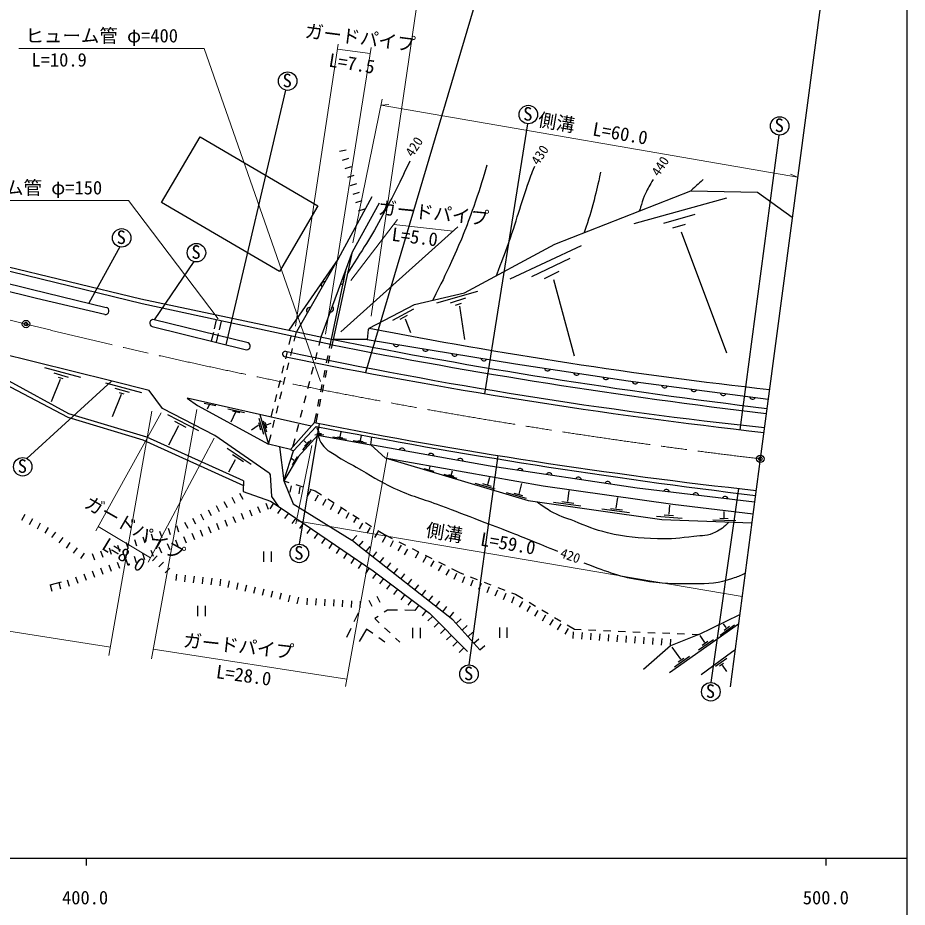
# Model space of a CAD drawing. Units: millimetres at full size, sheet at 1:1000; details may follow other scales. Extents: x 39400 to 680000, y 20000 to 380000.
# Drawn here: x 458744 to 579000, y 198357 to 318621 of the extents above; entities that cross this region are included whole.
import ezdxf
from ezdxf.enums import TextEntityAlignment as Align

# ---------------------------------------------------------------- set-up
doc = ezdxf.new("R2010")
doc.units = ezdxf.units.MM
doc.header["$LTSCALE"] = 1000
doc.header["$PDMODE"] = 32
doc.header["$PDSIZE"] = 500
doc.linetypes.add('CHAIN', pattern=[18.5, 12, -1.5, 3.5, -1.5])
for name, color, linetype, lineweight in [('M-BGD', 7, 'Continuous', 25), ('M-BMK', 2, 'CHAIN', 13), ('M-BMK-SRVR', 3, 'Continuous', 25), ('M-STR-HTXT', 7, 'Continuous', 13), ('M-STR-STR1', 1, 'Continuous', 25), ('M-STR-STRC', 7, 'Continuous', 25), ('M-TTL-BAND', 7, 'Continuous', 25)]:
    doc.layers.add(name, color=color, linetype=linetype, lineweight=lineweight)
doc.layers.add('M-OTRS', color=6, linetype='Continuous')
doc.styles.add('ＭＳ ゴシック', font='')
doc.styles.get('ＭＳ ゴシック').set_extended_font_data('MS Gothic')

msp = doc.modelspace()

# ---------------------------------------------------------------- linework, layer by layer
at = {"layer": 'M-BGD'}
for p, q in [((461295, 280658), (329378, 312926)), ((329768, 313857), (460567, 281945)), ((486931, 274405), (494994, 308828)), ((521885, 267796), (527693, 304288)), ((478184, 293664), (483381, 302542)), ((483381, 302542), (499325, 293209)), ((556405, 262926), (561706, 302750)), ((503139, 300742), (502263, 300534)), ((503476, 299591), (502618, 299321)), ((503837, 298447), (502979, 298176)), ((504198, 297302), (503340, 297032)), ((504559, 296158), (503700, 295887)), ((504919, 295013), (504061, 294743)), ((531349, 288002), (549728, 295229)), ((549728, 295229), (558776, 295032)), ((558776, 295032), (563465, 291665)), ((494128, 284331), (478184, 293664)), ((506635, 294415), (502052, 286040)), ((503984, 286975), (507636, 293599)), ((505280, 293869), (504422, 293598)), ((542065, 290795), (554625, 294271)), ((499325, 293209), (494128, 284331)), ((505641, 292724), (504782, 292454)), ((546094, 290835), (550320, 292059)), ((475549, 279922), (434657, 289919)), ((435050, 290343), (475391, 280630)), ((547318, 290203), (549016, 290716)), ((548424, 289690), (554585, 273299)), ((472531, 287635), (468341, 280033)), ((519131, 281452), (531349, 288002)), ((525300, 283321), (534976, 287823)), ((499770, 275459), (503984, 286975)), ((501413, 275114), (503984, 286975)), ((482528, 285663), (477166, 277796)), ((502052, 286040), (496445, 276164)), ((502052, 286040), (497207, 279010)), ((528262, 283637), (533436, 286125)), ((471325, 269524), (411125, 284400)), ((501148, 275167), (503124, 284625)), ((529960, 283361), (531935, 284348)), ((531184, 283242), (533949, 272934)), ((460567, 281945), (470682, 279458)), ((512393, 279864), (519131, 281452)), ((515417, 280065), (520964, 281662)), ((470510, 278483), (461295, 280658)), ((475391, 280630), (501148, 275167)), ((517243, 280100), (519332, 280732)), ((501042, 274426), (475549, 279922)), ((506258, 276671), (512393, 279864)), ((509432, 277713), (512293, 279257)), ((517945, 279784), (518717, 280030)), ((518489, 279626), (519121, 275115)), ((497207, 279010), (495373, 276392)), ((510450, 277853), (511433, 278397)), ((511117, 277906), (511836, 276045)), ((476920, 276883), (489682, 273724)), ((489892, 274689), (477166, 277796)), ((485576, 277760), (485299, 276576)), ((486222, 277621), (485951, 276425)), ((506258, 276671), (506117, 276495)), ((485185, 276089), (484909, 274905)), ((485841, 275937), (485570, 274742)), ((495453, 274462), (495729, 275571)), ((506117, 276495), (505960, 275126)), ((500899, 273936), (501148, 275167)), ((501158, 273884), (501413, 275114)), ((505960, 275126), (501413, 275114)), ((494970, 272522), (495212, 273492)), ((500503, 271975), (500701, 272955)), ((500751, 271926), (500954, 272905)), ((462378, 271328), (467235, 270018)), ((463607, 270603), (465573, 270029)), ((494487, 270581), (494729, 271551)), ((500107, 270015), (500305, 270995)), ((500344, 269968), (500547, 270947)), ((465647, 265048), (457579, 269471)), ((459986, 259036), (471423, 269499)), ((464473, 269725), (463268, 266706)), ((464192, 270018), (464836, 269842)), ((476498, 268203), (471325, 269524)), ((494005, 268640), (494246, 269610)), ((456877, 269178), (465492, 264606)), ((470615, 269278), (475471, 267967)), ((471843, 268552), (473809, 267979)), ((478324, 265798), (476498, 268203)), ((499711, 268055), (499909, 269035)), ((499937, 268010), (500141, 268989)), ((472709, 267674), (471504, 264655)), ((472429, 267967), (473072, 267792)), ((498428, 263391), (481635, 267196)), ((481635, 267196), (483057, 266208)), ((493522, 266699), (493763, 267670)), ((499314, 266094), (499512, 267074)), ((499530, 266052), (499734, 267031)), ((485398, 262147), (478324, 265798)), ((483057, 266208), (492661, 260982)), ((483956, 266528), (485509, 266178)), ((484600, 266295), (484358, 265710)), ((465492, 264606), (475663, 261568)), ((476200, 261894), (465647, 265048)), ((478990, 264980), (483179, 262803)), ((487133, 265758), (489419, 265251)), ((488165, 265277), (487541, 263943)), ((487762, 265481), (488782, 265230)), ((491471, 264967), (492661, 260982)), ((493004, 264620), (493280, 265729)), ((498867, 263883), (499116, 265114)), ((499071, 263842), (499327, 265072)), ((480464, 263435), (479142, 260826)), ((479937, 264079), (481447, 263271)), ((491239, 263473), (490365, 262880)), ((491275, 263889), (491582, 262885)), ((491338, 264498), (491946, 262324)), ((491920, 264123), (492383, 262625)), ((492206, 263879), (492383, 263192)), ((492393, 263598), (493018, 263811)), ((498867, 263883), (495620, 260247)), ((496849, 247436), (499558, 263747)), ((496007, 260054), (499094, 263360)), ((499299, 262189), (496651, 259272)), ((498907, 262232), (500103, 262284)), ((499172, 262403), (499786, 262424)), ((499521, 262497), (499188, 263178)), ((499299, 262189), (506462, 260897)), ((502345, 261956), (502485, 262616)), ((475663, 261568), (489241, 255401)), ((489265, 256013), (476200, 261894)), ((492735, 257056), (485398, 262147)), ((495620, 260247), (492661, 260982)), ((497283, 260222), (498469, 261533)), ((497751, 261127), (497455, 261423)), ((498079, 261319), (497507, 260711)), ((501362, 261945), (503172, 261639)), ((501986, 261951), (502704, 261826)), ((504097, 261452), (505907, 261145)), ((504722, 261457), (505439, 261332)), ((505080, 261463), (505221, 262123)), ((487044, 260431), (490309, 258278)), ((494139, 260615), (494703, 256025)), ((494703, 256025), (496007, 260054)), ((495620, 260247), (496007, 260054)), ((506462, 260897), (508424, 259141)), ((488155, 258863), (487254, 257189)), ((487757, 259565), (489244, 258605)), ((496651, 259272), (494703, 256025)), ((496082, 258776), (495744, 259021)), ((496508, 259275), (495822, 258168)), ((508424, 259141), (529782, 255356)), ((508424, 259141), (527771, 253341)), ((519757, 231130), (523674, 259436)), ((513661, 257692), (514979, 257317)), ((514398, 257570), (514512, 257966)), ((517343, 256751), (517501, 257373)), ((492735, 257056), (492858, 256828)), ((492858, 256828), (493051, 253897)), ((516326, 256920), (518120, 256374)), ((516996, 256858), (517688, 256645)), ((522300, 255502), (522560, 256514)), ((489265, 256013), (489207, 254551)), ((494703, 256025), (495967, 252922)), ((494703, 256025), (495398, 255800)), ((495588, 254468), (495753, 255353)), ((496349, 255492), (497300, 255184)), ((496768, 254249), (496933, 255133)), ((520551, 255707), (523251, 254935)), ((521579, 255637), (522744, 255280)), ((526546, 254229), (526911, 255653)), ((529782, 255356), (547318, 252868)), ((552478, 228736), (556226, 254974)), ((487674, 253782), (488094, 252986)), ((488735, 254343), (489155, 253547)), ((489207, 254551), (492913, 253266)), ((493051, 253897), (493937, 252592)), ((497908, 253921), (498353, 254703)), ((498252, 254876), (498947, 254651)), ((498947, 254651), (499825, 254096)), ((498951, 253328), (499396, 254110)), ((524798, 254434), (527497, 253662)), ((525825, 254364), (526990, 254007)), ((533094, 253222), (533313, 254689)), ((539658, 252297), (539876, 253764)), ((485551, 252662), (485972, 251866)), ((486613, 253222), (487033, 252426)), ((492272, 253005), (492613, 252171)), ((493337, 252987), (492842, 252235)), ((492913, 253266), (494492, 252226)), ((495967, 252922), (503919, 248000)), ((499994, 252734), (500439, 253517)), ((500670, 253562), (501515, 253028)), ((501037, 252141), (501482, 252923)), ((527771, 253341), (545810, 250799)), ((531159, 253137), (534881, 252645)), ((532306, 253215), (533921, 253004)), ((546805, 251481), (546883, 252729)), ((547318, 252868), (558151, 251526)), ((459688, 251443), (459253, 250655)), ((483429, 251541), (483849, 250745)), ((484490, 252102), (484910, 251306)), ((488940, 251643), (489280, 250810)), ((490051, 252097), (490391, 251264)), ((491161, 252551), (491502, 251717)), ((494340, 252327), (493845, 251575)), ((494492, 252226), (506802, 243853)), ((495333, 251654), (494827, 250910)), ((502080, 251548), (502525, 252330)), ((502361, 252494), (503206, 251960)), ((503123, 250954), (503568, 251736)), ((504052, 251426), (504897, 250892)), ((537723, 252211), (541445, 251720)), ((538870, 252289), (540485, 252079)), ((546138, 251399), (547390, 251317)), ((554258, 251025), (554265, 251878)), ((460739, 250863), (460303, 250075)), ((461789, 250283), (461354, 249495)), ((481307, 250421), (481727, 249625)), ((482368, 250981), (482788, 250185)), ((485607, 250281), (485948, 249448)), ((486718, 250735), (487059, 249902)), ((487829, 251189), (488169, 250356)), ((496325, 250979), (495819, 250235)), ((497318, 250304), (496812, 249560)), ((504166, 250361), (504611, 251143)), ((504944, 249518), (505389, 250300)), ((505743, 250358), (506588, 249824)), ((545085, 251223), (548584, 250942)), ((545810, 250799), (557990, 250312)), ((552734, 250726), (555847, 250648)), ((553647, 250944), (554770, 250913)), ((462839, 249702), (462404, 248915)), ((463849, 249058), (463322, 248329)), ((477918, 249219), (478203, 248365)), ((479057, 249599), (479341, 248745)), ((480195, 249978), (480480, 249124)), ((483386, 249373), (483726, 248540)), ((484496, 249827), (484837, 248994)), ((498310, 249629), (497804, 248885)), ((499302, 248955), (498796, 248210)), ((505987, 248924), (506432, 249706)), ((507030, 248331), (507475, 249113)), ((507434, 249290), (508311, 248735)), ((464822, 248356), (464295, 247626)), ((474503, 248081), (474788, 247227)), ((475641, 248460), (475926, 247606)), ((476780, 248840), (477064, 247986)), ((480053, 248012), (480393, 247179)), ((481164, 248466), (481504, 247632)), ((482275, 248919), (482615, 248086)), ((500294, 248280), (499788, 247535)), ((503966, 247958), (504568, 248627)), ((504867, 247166), (505421, 247874)), ((508073, 247737), (508518, 248520)), ((508311, 248735), (509371, 248199)), ((509116, 247144), (509561, 247926)), ((510263, 247748), (511156, 247297)), ((465795, 247653), (465268, 246923)), ((466768, 246950), (466241, 246221)), ((469949, 246563), (470234, 245709)), ((471088, 246942), (471372, 246089)), ((472226, 247322), (472511, 246468)), ((473365, 247701), (473649, 246847)), ((476720, 246650), (477061, 245817)), ((477831, 247104), (478172, 246271)), ((478942, 247558), (479283, 246725)), ((501287, 247605), (500780, 246861)), ((502279, 246930), (501773, 246186)), ((505812, 246426), (506366, 247135)), ((510159, 246551), (510604, 247333)), ((511046, 245988), (511491, 246771)), ((512048, 246845), (512940, 246394)), ((467740, 246248), (467214, 245518)), ((468811, 246183), (469096, 245330)), ((473333, 245434), (473633, 244585)), ((474464, 245834), (474764, 244985)), ((475595, 246234), (475895, 245385)), ((477582, 245862), (476959, 245213)), ((491985, 246443), (491985, 245043)), ((493035, 245043), (493035, 246443)), ((503271, 246255), (502765, 245511)), ((504263, 245580), (503757, 244836)), ((506757, 245687), (507312, 246396)), ((507702, 244948), (508257, 245656)), ((512510, 245613), (512955, 246396)), ((513553, 245020), (513998, 245802)), ((513833, 245942), (514725, 245491)), ((469938, 244234), (470238, 243385)), ((471070, 244634), (471370, 243785)), ((472201, 245034), (472501, 244185)), ((478448, 245032), (477825, 244382)), ((479314, 244201), (478692, 243552)), ((505255, 244905), (504749, 244161)), ((506248, 244230), (505741, 243486)), ((508647, 244208), (509202, 244917)), ((509593, 243469), (510147, 244178)), ((514596, 244427), (515041, 245209)), ((515617, 245040), (516510, 244588)), ((515639, 243833), (516084, 244615)), ((517402, 244137), (518462, 243601)), ((466544, 243034), (466844, 242185)), ((467676, 243434), (467976, 242585)), ((468807, 243834), (469107, 242985)), ((480197, 243406), (480092, 242513)), ((481389, 243265), (481283, 242371)), ((482581, 243124), (482475, 242230)), ((483772, 242983), (483667, 242089)), ((507225, 243535), (506685, 242815)), ((506802, 243853), (514424, 238126)), ((510538, 242730), (511092, 243438)), ((516682, 243240), (517127, 244022)), ((517755, 242707), (518095, 243540)), ((518462, 243601), (518987, 243398)), ((518866, 242253), (519206, 243086)), ((519920, 243039), (520854, 242679)), ((463114, 241951), (464654, 242366)), ((463114, 241951), (463348, 241082)), ((464273, 242263), (464507, 241394)), ((465413, 242634), (465713, 241785)), ((484964, 242842), (484858, 241948)), ((486156, 242701), (486050, 241807)), ((487332, 242474), (487126, 241598)), ((488500, 242198), (488294, 241323)), ((489668, 241923), (489462, 241047)), ((508185, 242814), (507644, 242095)), ((509144, 242093), (508604, 241374)), ((511483, 241990), (512037, 242699)), ((512428, 241251), (512983, 241960)), ((519977, 241800), (520317, 242633)), ((521088, 241346), (521428, 242179)), ((521787, 242319), (522720, 241960)), ((490836, 241647), (490629, 240771)), ((492004, 241372), (491797, 240496)), ((493172, 241096), (492965, 240220)), ((494340, 240821), (494133, 239945)), ((495508, 240545), (495301, 239669)), ((510104, 241373), (509563, 240653)), ((511063, 240652), (510522, 239932)), ((513373, 240512), (513928, 241220)), ((522199, 240893), (522539, 241726)), ((523310, 240439), (523650, 241272)), ((523653, 241600), (524586, 241241)), ((524421, 239985), (524761, 240819)), ((525519, 240881), (526045, 240678)), ((526045, 240678), (527025, 240096)), ((496676, 240269), (496469, 239393)), ((497868, 240157), (497814, 239259)), ((499066, 240086), (499012, 239187)), ((500263, 240014), (500210, 239116)), ((501461, 239943), (501408, 239045)), ((502659, 239872), (502606, 238973)), ((503857, 239800), (503803, 238902)), ((505055, 239729), (505001, 238831)), ((506211, 239860), (506614, 239055)), ((507285, 240397), (507687, 239592)), ((512022, 239931), (511482, 239211)), ((514319, 239772), (514873, 240481)), ((515264, 239033), (515818, 239742)), ((525532, 239532), (525872, 240365)), ((526569, 238930), (527027, 239705)), ((527884, 239585), (528744, 239075)), ((483054, 239112), (483054, 237712)), ((484104, 237712), (484104, 239112)), ((504760, 238125), (504196, 236937)), ((508745, 238529), (508301, 238235)), ((510093, 238515), (508745, 238529)), ((512441, 238491), (511093, 238505)), ((512982, 239210), (512441, 238491)), ((513941, 238489), (513401, 237770)), ((514424, 238126), (519559, 232913)), ((516209, 238294), (516763, 239002)), ((517154, 237554), (517709, 238263)), ((527602, 238320), (528060, 239095)), ((528636, 237710), (529093, 238484)), ((529604, 238564), (530464, 238053)), ((507468, 237682), (507024, 237388)), ((507024, 237388), (507624, 236817)), ((514842, 237702), (514201, 237070)), ((518020, 236730), (518691, 237330)), ((529669, 237099), (530127, 237874)), ((530702, 236489), (531160, 237263)), ((531323, 237543), (532183, 237032)), ((550808, 235228), (556354, 237954)), ((503767, 236034), (503204, 234846)), ((505901, 235966), (504883, 234298)), ((506741, 235362), (505901, 235966)), ((508348, 236127), (509071, 235437)), ((512127, 236120), (512127, 234720)), ((513177, 234720), (513177, 236120)), ((515684, 236847), (515043, 236215)), ((516526, 235992), (515885, 235361)), ((518819, 235835), (519490, 236435)), ((523857, 236179), (523857, 234779)), ((524907, 234779), (524907, 236179)), ((531735, 235878), (532193, 236653)), ((532768, 235268), (533226, 236042)), ((533043, 236521), (534023, 235939)), ((534023, 235939), (534922, 235901)), ((535921, 235859), (536920, 235816)), ((537919, 235774), (538918, 235732)), ((556178, 236621), (546858, 230054)), ((555651, 236505), (553709, 235077)), ((554524, 236158), (554173, 236665)), ((554972, 236306), (554235, 235756)), ((508393, 234176), (507553, 234779)), ((509795, 234747), (510395, 234176)), ((517368, 235137), (516727, 234506)), ((519619, 234940), (520290, 235540)), ((520418, 234045), (521089, 234645)), ((533816, 234705), (533886, 235602)), ((535013, 234613), (535082, 235510)), ((536209, 234520), (536278, 235417)), ((537406, 234428), (537475, 235325)), ((538602, 234335), (538671, 235233)), ((539798, 234243), (539868, 235140)), ((539918, 235689), (540917, 235647)), ((540995, 234150), (541064, 235048)), ((541916, 235605), (542915, 235562)), ((542191, 234058), (542261, 234955)), ((543388, 233965), (543457, 234863)), ((543914, 235520), (544913, 235478)), ((544584, 233873), (544653, 234770)), ((545781, 233780), (545850, 234678)), ((545912, 235435), (546911, 235393)), ((550808, 235228), (546977, 233688)), ((546977, 233688), (547046, 234585)), ((547910, 235351), (548909, 235308)), ((549909, 235266), (550808, 235228)), ((552790, 234523), (550777, 233111)), ((551635, 234157), (551019, 235093)), ((518210, 234282), (517569, 233651)), ((519052, 233427), (518411, 232796)), ((521217, 233150), (521889, 233750)), ((546977, 233688), (543343, 230489)), ((548401, 231878), (547237, 233521)), ((552049, 234282), (551284, 233751)), ((549556, 232244), (547543, 230832)), ((555231, 232819), (551124, 229778)), ((555711, 233100), (555231, 232819)), ((548814, 232002), (548050, 231472)), ((553061, 230933), (554598, 232041)), ((553638, 231003), (554161, 231370)), ((553982, 231089), (554575, 230239))]:
    msp.add_line(p, q, dxfattribs=at)
for points in [[(505960, 275126), (526042, 271829), (541287, 269538), (560208, 267065)], [(558363, 253129), (542479, 255021), (522602, 258001), (506462, 260897), (506593, 261940)], [(521217, 233150), (517584, 237218), (504709, 247289), (503919, 248000)]]:
    msp.add_lwpolyline(points, dxfattribs=at)
for centre in [(495229, 310056), (527766, 305536), (561758, 303998), (472790, 288857), (482901, 286856), (459414, 257910), (496804, 246187), (519756, 229880), (552448, 227486)]:
    msp.add_circle(centre, 1250, dxfattribs=at)
for centre, radius, start, end in [((500178, 282504), 417, 76.6767, 224.15629), ((502410, 283012), 417, 266.15796, 53.63756), ((470577, 278973), 495, 262.19968, 77.83666), ((498204, 279026), 417, 76.6767, 224.15629), ((501035, 279256), 417, 266.15796, 53.63756), ((477051, 277337), 473, 75.90756, 253.95547), ((635297, 937113), 672930, 258.94465, 263.60805), ((489665, 274233), 510, 271.86991, 63.51406), ((652530, 1041928), 782310, 258.83455, 263.20355), ((653213, 1041952), 781719, 258.78294, 263.15473), ((509926, 274593), 417, 186.93608, 334.41567), ((494903, 273157), 369, 81.61011, 248.84079), ((629419, 908921), 649470, 258.05137, 263.83728), ((513873, 273945), 417, 186.93608, 334.41567), ((517820, 273297), 417, 186.93608, 334.41567), ((641081, 987917), 729919, 258.43674, 263.59159), ((521767, 272649), 417, 186.93608, 334.41567), ((530362, 271298), 417, 187.71492, 335.19451), ((534318, 270703), 417, 187.71492, 335.19451), ((538273, 270109), 417, 187.71492, 335.19451), ((542229, 269533), 417, 188.81413, 336.29372), ((546195, 269014), 417, 188.81413, 336.29372), ((550162, 268496), 417, 188.81413, 336.29372), ((554128, 267977), 417, 188.81413, 336.29372), ((558094, 267459), 417, 188.81413, 336.29372), ((635764, 956144), 705668, 258.81395, 263.71999), ((658442, 1084553), 836511, 259.01848, 263.13701), ((510677, 260022), 417, 6.08702, 153.56661), ((514614, 259316), 417, 6.08702, 153.56661), ((518551, 258609), 417, 6.08702, 153.56661), ((526635, 257278), 417, 7.7347, 155.21429), ((530591, 256685), 417, 7.7347, 155.21429), ((534546, 256092), 417, 7.7347, 155.21429), ((538502, 255499), 417, 7.7347, 155.21429), ((546434, 254433), 417, 9.4684, 156.94799), ((550405, 253960), 417, 9.4684, 156.94799), ((554377, 253487), 417, 9.4684, 156.94799)]:
    msp.add_arc(centre, radius, start, end, dxfattribs=at)
for points, knots in [([(511743, 299245), (510246, 296031), (509801, 295136), (508425, 292570), (506612, 289191), (505876, 288093), (503372, 284152)], [0, 0, 0, 0, 1, 1, 1, 2, 2, 2, 2]), ([(522159, 298692), (521380, 296003), (521140, 295253), (520382, 293084), (519350, 290131), (518674, 288507), (517381, 285659), (516444, 283597), (516112, 282906), (514851, 280443)], [0, 0, 0, 0, 1, 1, 1, 2, 2, 2, 3, 3, 3, 3]), ([(523460, 283773), (524286, 285910), (524490, 286480), (525122, 288226), (526384, 291712), (526817, 293761), (528123, 297231), (528321, 297756), (528381, 297931), (528637, 298573)], [0, 0, 0, 0, 1, 1, 1, 2, 2, 2, 3, 3, 3, 3]), ([(537523, 297744), (537148, 295926), (537037, 295423), (536654, 293952), (536203, 292220), (536006, 291645), (535328, 289566)], [0, 0, 0, 0, 1, 1, 1, 2, 2, 2, 2]), ([(544672, 296757), (544129, 295914), (543959, 295633), (543605, 294861), (543201, 293979), (542807, 292508), (542807, 292508), (542807, 292508), (542887, 292742), (542887, 292742)], [0, 0, 0, 0, 1, 1, 1, 2, 2, 2, 3, 3, 3, 3]), ([(499299, 262189), (499548, 261497), (499680, 261193), (500101, 260672), (500603, 260050), (501087, 259906), (501751, 259461), (502784, 258767), (503426, 258480), (504507, 257863), (506477, 256740), (507528, 256004), (509580, 255037), (511962, 253914), (513435, 253616), (515899, 252685), (518014, 251886), (519193, 251421), (521305, 250614), (522923, 249995), (523834, 249663), (525448, 249034), (527919, 248071), (528701, 247738), (531739, 246480)], [0, 0, 0, 0, 1, 1, 1, 2, 2, 2, 3, 3, 3, 4, 4, 4, 5, 5, 5, 6, 6, 6, 7, 7, 7, 8, 8, 8, 8]), ([(554896, 250436), (554206, 249738), (553868, 249453), (553068, 249050), (552033, 248528), (551306, 248622), (550154, 248488), (548243, 248265), (547162, 248114), (545239, 248172), (542575, 248252), (541061, 248380), (538464, 248979), (536666, 249394), (535721, 249862), (534005, 250542), (532717, 251052), (531931, 251219), (530740, 251928), (530001, 252368), (529720, 252553), (528928, 253178)], [0, 0, 0, 0, 1, 1, 1, 2, 2, 2, 3, 3, 3, 4, 4, 4, 5, 5, 5, 6, 6, 6, 7, 7, 7, 7]), ([(535284, 244936), (538814, 243594), (540031, 243073), (543229, 242557), (545888, 242127), (547417, 242097), (550110, 242118), (552208, 242134), (553448, 242168), (555429, 242855), (556090, 243085), (556364, 243164), (557092, 243525)], [0, 0, 0, 0, 1, 1, 1, 2, 2, 2, 3, 3, 3, 4, 4, 4, 4])]:
    msp.add_open_spline(points, degree=3, knots=knots, dxfattribs=at)
msp.add_open_spline([(551425, 296757), (550576, 295993), (550576, 295993), (549728, 295229)], degree=3, dxfattribs=at)
at = {"layer": 'M-BMK'}
msp.add_line((363031, 300845), (459857, 277212), dxfattribs=at)
msp.add_arc((654690, 1058884), 805588, 256.00414, 263.18807, dxfattribs=at)
at = {"layer": 'M-BMK-SRVR'}
for p, q in [((567627, 323105), (559138, 258984)), ((559138, 258984), (555056, 228147))]:
    msp.add_line(p, q, dxfattribs=at)
for centre in [(459857, 277212), (559138, 258984)]:
    msp.add_circle(centre, 500, dxfattribs=at)
for p in [(459857, 277212), (559138, 258984)]:
    msp.add_point(p, dxfattribs=at)
at = {"layer": 'M-OTRS'}
msp.add_point((559138, 258984), dxfattribs=at)
at = {"layer": 'M-STR-HTXT'}
for p, q in [((506511, 278293), (514094, 330032)), ((483966, 314450), (458906, 314450)), ((483966, 314450), (499690, 269460)), ((502052, 315046), (496293, 276918)), ((500366, 275839), (506516, 314612)), ((501951, 314376), (506384, 313779)), ((508023, 307615), (504064, 288191)), ((507860, 306814), (508891, 306907)), ((507860, 306814), (564179, 297057)), ((564179, 297057), (563239, 297492)), ((473714, 293897), (448655, 293897)), ((473714, 293897), (485853, 277936)), ((503783, 283099), (510102, 291353)), ((502401, 276148), (518238, 290366)), ((509566, 290653), (517589, 289783)), ((478116, 265224), (469276, 249263)), ((471060, 232382), (476861, 265452)), ((482954, 265672), (476828, 231958)), ((476382, 245024), (485318, 261774)), ((498501, 260795), (496359, 250181)), ((503047, 228215), (508781, 259824)), ((496446, 250613), (556674, 240369)), ((469597, 249843), (476697, 245614)), ((428968, 240109), (471260, 233523)), ((477066, 233265), (503224, 229192))]:
    msp.add_line(p, q, dxfattribs=at)
at = {"layer": 'M-STR-STR1'}
for p, q in [((496125, 274880), (496445, 276164)), ((499476, 274323), (499770, 275459)), ((495641, 272940), (495883, 273910)), ((498976, 272386), (499226, 273354)), ((495157, 270999), (495399, 271969)), ((498477, 270449), (498726, 271418)), ((494674, 269058), (494916, 270029)), ((497977, 268513), (498227, 269481)), ((494190, 267118), (494432, 268088)), ((497477, 266576), (497727, 267545)), ((493706, 265177), (493948, 266147)), ((496977, 264640), (497227, 265608)), ((493223, 263236), (493464, 264207)), ((496477, 262703), (496727, 263671)), ((492661, 260982), (492981, 262266)), ((495934, 260598), (496228, 261735))]:
    msp.add_line(p, q, dxfattribs=at)
at = {"layer": 'M-STR-STRC'}
msp.add_line((524257, 333088), (505763, 270651), dxfattribs=at)
at = {"layer": 'M-TTL-BAND'}
for p, q in [((579000, 20000), (579000, 370000)), ((40000, 205000), (579000, 205000)), ((468000, 205000), (468000, 204000)), ((568000, 205000), (568000, 204000))]:
    msp.add_line(p, q, dxfattribs=at)

# ---------------------------------------------------------------- texts
at = {"layer": 'M-BGD', "style": 'ＭＳ ゴシック'}
for p in [(494550, 308682), (527087, 304162), (561079, 302625), (472111, 287484), (482222, 285483), (458736, 256536), (496126, 244813), (519077, 228507), (551769, 226113)]:
    msp.add_text('S', height=1833, dxfattribs=at).set_placement(p, align=Align.BOTTOM_LEFT)
for s, rotation, p in [('420', 57.025, (512483, 299489)), ('430', 57.025, (529473, 298370)), ('440', 57.025, (545753, 296847)), ('420', 340.57, (531839, 245341))]:
    msp.add_text(s, height=1320, rotation=rotation, dxfattribs=at).set_placement(p, align=Align.BOTTOM_LEFT)
at = {"layer": 'M-STR-HTXT', "style": 'ＭＳ ゴシック'}
for s, rotation, p in [('ガードパイプ', 352.681, (497405, 315447)), ('L=7.5', 350.899, (500612, 311491)), ('側溝\u3000L=60.0', 350.172, (528876, 303466)), ('ガードパイプ', 354.225, (507338, 291536)), ('L=5.0', 352.952, (509158, 287930)), ('ガードパイプ', 330.407, (467304, 252029)), ('側溝\u3000L=59.0', 350.347, (513707, 247985)), ('L=8.0', 328.626, (469668, 246380)), ('ガードパイプ', 353.735, (480983, 233049)), ('L=28.0', 351.954, (485391, 228798))]:
    msp.add_text(s, height=1833, rotation=rotation, dxfattribs=at).set_placement(p, align=Align.BOTTOM_LEFT)
for s, p in [('ヒューム管 φ=400', (459772, 314739)), ('L=10.9', (460594, 311474)), ('ヒューム管 φ=150', (449520, 294186))]:
    msp.add_text(s, height=1833, dxfattribs=at).set_placement(p, align=Align.BOTTOM_LEFT)
at = {"layer": 'M-TTL-BAND', "style": 'ＭＳ ゴシック'}
for s, p in [('400.0', (467844, 198195)), ('500.0', (568000, 198195))]:
    msp.add_text(s, height=1833, dxfattribs=at).set_placement(p, align=Align.BOTTOM_CENTER)

doc.saveas('drawing.dxf')
